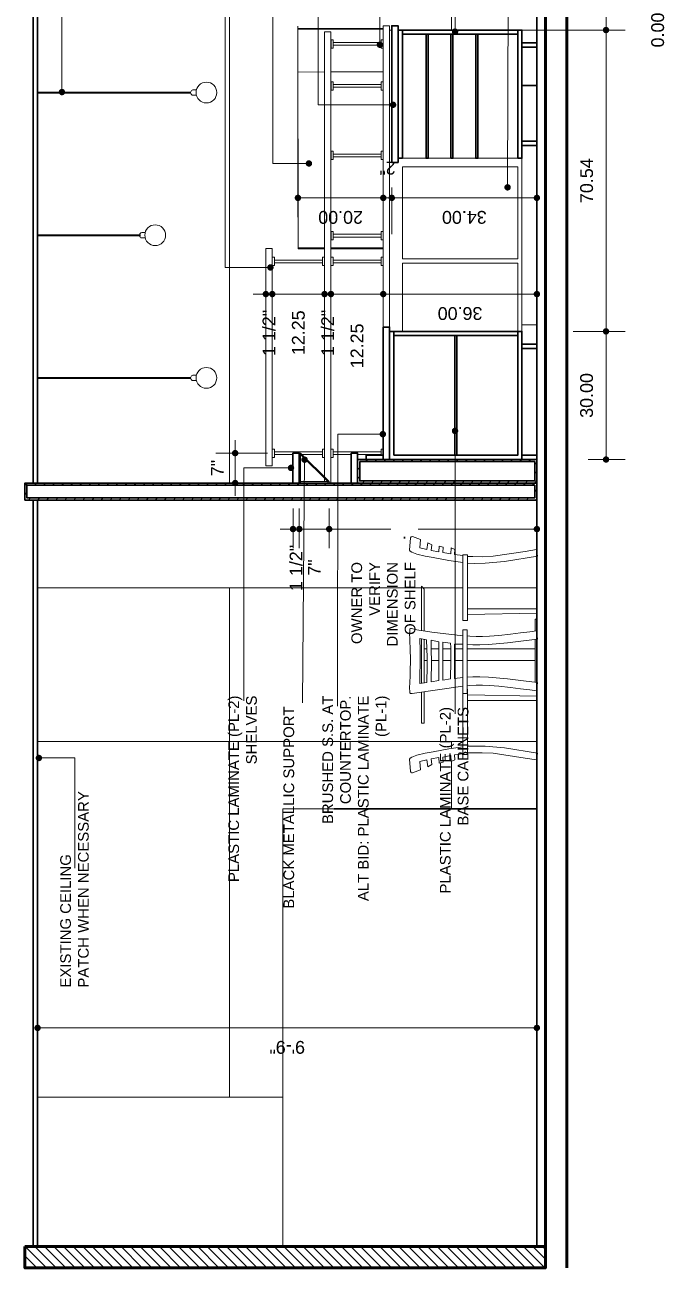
# Model space of a CAD drawing. Extents: x -566 to 72611, y -487 to 32334.
# Drawn here: x 1261.4 to 1411.7, y -10 to 281 of the extents above; entities that cross this region are included whole.
import ezdxf

# ---------------------------------------------------------------- set-up
doc = ezdxf.new("R2010")
doc.units = 0
doc.header["$LTSCALE"] = 0.5
doc.header["$MEASUREMENT"] = 0
doc.layers.get('0').update_dxf_attribs({"color": 20, "linetype": 'CONTINUOUS'})
doc.layers.get('DEFPOINTS').update_dxf_attribs({"linetype": 'CONTINUOUS', "lineweight": 5})
for name, color, linetype, lineweight in [('Annotations', 40, 'CONTINUOUS', 5), ('Framing', 142, 'CONTINUOUS', 35), ('hatch', 253, 'CONTINUOUS', 5), ('viewed', 160, 'CONTINUOUS', 13), ('walls', 191, 'CONTINUOUS', 60)]:
    doc.layers.add(name, color=color, linetype=linetype, lineweight=lineweight)
doc.layers.add('layout', color=7, linetype='CONTINUOUS', lineweight=5, true_color=0xcfcfcf)
doc.styles.get("Standard").update_dxf_attribs({"font": 'arial.ttf'})
doc.dimstyles.new('Arch96', dxfattribs={"dimscale": 96, "dimtxt": 0.03125, "dimasz": 0.015625, "dimexe": 0.046875, "dimexo": 0.0625, "dimgap": 0.03125, "dimtad": 1, "dimtoh": 1, "dimdec": 4, "dimzin": 3, "dimdsep": 46, "dimlunit": 4, "dimtxsty": 'Standard', "dimblk": 'DOT', "dimcen": 0, "dimdle": 0.046875, "dimclrd": 256, "dimclre": 256, "dimclrt": 256, "dimaunit": 1, "dimadec": 3, "dimazin": 2, "dimtfac": 1, "dimtdec": 4, "dimtmove": 2, "dimatfit": 3, "dimldrblk": 'ARO14', "dimfxl": 1, "dimfrac": 2, "dimlwd": -1, "dimlwe": -1, "dimarcsym": 0})
doc.dimstyles.new('Arch96 IN', dxfattribs={"dimscale": 96, "dimtxt": 0.03125, "dimasz": 0.015625, "dimexe": 0.046875, "dimexo": 0.125, "dimgap": 0.03125, "dimtad": 1, "dimtoh": 1, "dimzin": 3, "dimdsep": 46, "dimtxsty": 'Standard', "dimblk": 'DOT', "dimcen": 0, "dimdle": 0.046875, "dimclrd": 256, "dimclre": 256, "dimclrt": 256, "dimaunit": 1, "dimadec": 3, "dimazin": 2, "dimtfac": 1, "dimtmove": 2, "dimatfit": 3, "dimldrblk": 'ARO14', "dimfxl": 1, "dimfrac": 2, "dimlwd": -1, "dimlwe": -1, "dimarcsym": 0})

# ---------------------------------------------------------------- blocks, each defined once
blk = doc.blocks.new('_Dot')
at = {"color": 0, "linetype": 'ByBlock', "lineweight": -2}
blk.add_line((-0.5, 0), (-1, 0), dxfattribs=at)
at = {"color": 0, "linetype": 'ByBlock', "const_width": 0.5}
blk.add_lwpolyline([(-0.25, 0, 1), (0.25, 0, 1)], format="xyb", close=True, dxfattribs=at)
blk = doc.blocks.new('*D17')
at = {"layer": 'Annotations', "transparency": 16777216}
for p, q in [((1264.36, 35.95), (1264.36, 50.7)), ((1381.36, 35.95), (1381.36, 50.7)), ((1265.86, 46.2), (1379.86, 46.2))]:
    blk.add_line(p, q, dxfattribs=at)
at = {"layer": 'DEFPOINTS', "color": 0, "transparency": 16777216}
for p in [(1381.36, 46.2), (1264.36, 29.95, 99), (1381.36, 29.95)]:
    blk.add_point(p, dxfattribs=at)
at = {"layer": 'Annotations', "transparency": 16777216, "xscale": 1.5, "yscale": 1.5, "zscale": 1.5, "rotation": 180}
blk.add_blockref('_Dot', (1264.36, 46.2), dxfattribs=at)
at = {"layer": 'Annotations', "transparency": 16777216, "xscale": 1.5, "yscale": 1.5, "zscale": 1.5}
blk.add_blockref('_Dot', (1381.36, 46.2), dxfattribs=at)
at = {"layer": 'Annotations', "transparency": 16777216, "insert": (1322.86, 41.67), "char_height": 3, "attachment_point": 5, "rotation": 180}
blk.add_mtext('9\'-9"', dxfattribs=at)
blk = doc.blocks.new('ARO14')
blk.add_line((0, 0), (-1.02, 0))
at = {"const_width": 0.0625}
blk.add_lwpolyline([(-0.77, 0.47), (0, 0), (-0.77, -0.47)], dxfattribs=at)
blk = doc.blocks.new('*D56')
at = {"layer": 'Annotations', "transparency": 16777216}
for p, q in [((1381.36, 185.84), (1381.36, 158.47)), ((1332.69, 167.8), (1332.69, 158.47)), ((1334.19, 162.97), (1347.11, 162.97)), ((1379.86, 162.97), (1353.53, 162.97))]:
    blk.add_line(p, q, dxfattribs=at)
at = {"layer": 'DEFPOINTS', "color": 0, "transparency": 16777216}
for p in [(1381.36, 191.84), (1332.69, 173.8), (1381.36, 162.97)]:
    blk.add_point(p, dxfattribs=at)
at = {"layer": 'Annotations', "transparency": 16777216, "xscale": 1.5, "yscale": 1.5, "zscale": 1.5, "rotation": 180}
blk.add_blockref('_Dot', (1332.69, 162.97), dxfattribs=at)
at = {"layer": 'Annotations', "transparency": 16777216, "xscale": 1.5, "yscale": 1.5, "zscale": 1.5}
blk.add_blockref('_Dot', (1381.36, 162.97), dxfattribs=at)
at = {"layer": 'Annotations', "transparency": 16777216, "insert": (1350.32, 159.68), "char_height": 3, "attachment_point": 5, "rotation": 180}
blk.add_mtext('{\\f@Arial Unicode MS|b0|i0|c0|p34;.}', dxfattribs=at)
blk = doc.blocks.new('*D214')
at = {"layer": 'Annotations', "transparency": 16777216}
for p, q in [((1325.37, 280.67), (1325.37, 236)), ((1345.37, 242.72), (1345.37, 245)), ((1343.87, 240.5), (1326.87, 240.5))]:
    blk.add_line(p, q, dxfattribs=at)
at = {"layer": 'DEFPOINTS', "color": 0, "transparency": 16777216}
for p in [(1325.37, 292.67), (1325.37, 240.5), (1345.37, 230.72)]:
    blk.add_point(p, dxfattribs=at)
at = {"layer": 'Annotations', "transparency": 16777216, "xscale": 1.5, "yscale": 1.5, "zscale": 1.5, "rotation": 180}
blk.add_blockref('_Dot', (1325.37, 240.5), dxfattribs=at)
at = {"layer": 'Annotations', "transparency": 16777216, "xscale": 1.5, "yscale": 1.5, "zscale": 1.5}
blk.add_blockref('_Dot', (1345.37, 240.5), dxfattribs=at)
at = {"layer": 'Annotations', "transparency": 16777216, "insert": (1335.37, 235.96), "char_height": 3, "attachment_point": 5, "rotation": 180}
blk.add_mtext('20.00', dxfattribs=at)
blk = doc.blocks.new('*D215')
at = {"layer": 'Annotations', "transparency": 16777216}
for p, q in [((1379.86, 240.5), (1348.86, 240.5)), ((1347.36, 231.99), (1347.36, 236)), ((1381.36, 230.98), (1381.36, 236))]:
    blk.add_line(p, q, dxfattribs=at)
at = {"layer": 'DEFPOINTS', "color": 0, "transparency": 16777216}
for p in [(1347.36, 243.99), (1381.36, 242.98), (1347.36, 240.5)]:
    blk.add_point(p, dxfattribs=at)
at = {"layer": 'Annotations', "transparency": 16777216, "xscale": 1.5, "yscale": 1.5, "zscale": 1.5, "rotation": 180}
blk.add_blockref('_Dot', (1347.36, 240.5), dxfattribs=at)
at = {"layer": 'Annotations', "transparency": 16777216, "xscale": 1.5, "yscale": 1.5, "zscale": 1.5}
blk.add_blockref('_Dot', (1381.36, 240.5), dxfattribs=at)
at = {"layer": 'Annotations', "transparency": 16777216, "insert": (1364.36, 235.96), "char_height": 3, "attachment_point": 5, "rotation": 180}
blk.add_mtext('34.00', dxfattribs=at)
blk = doc.blocks.new('*D216')
at = {"layer": 'Annotations', "transparency": 16777216}
for p, q in [((1347.36, 242.96), (1347.36, 236)), ((1343.86, 240.5), (1342.36, 240.5)), ((1347.36, 240.5), (1345.36, 240.5)), ((1348.86, 240.5), (1350.36, 240.5)), ((1345.36, 237.99), (1345.36, 236))]:
    blk.add_line(p, q, dxfattribs=at)
at = {"layer": 'DEFPOINTS', "color": 0, "transparency": 16777216}
for p in [(1347.36, 248.96), (1345.36, 243.99), (1345.36, 240.5)]:
    blk.add_point(p, dxfattribs=at)
at = {"layer": 'Annotations', "transparency": 16777216, "xscale": 1.5, "yscale": 1.5, "zscale": 1.5}
blk.add_blockref('_Dot', (1345.36, 240.5), dxfattribs=at)
at = {"layer": 'Annotations', "transparency": 16777216, "xscale": 1.5, "yscale": 1.5, "zscale": 1.5, "rotation": 180}
blk.add_blockref('_Dot', (1347.36, 240.5), dxfattribs=at)
at = {"layer": 'Annotations', "transparency": 16777216, "insert": (1346.36, 247.45), "char_height": 3, "attachment_point": 5, "rotation": 180}
blk.add_mtext('2"', dxfattribs=at)
blk = doc.blocks.new('*D217')
at = {"layer": 'Annotations', "transparency": 16777216}
for p, q in [((1389.86, 209.25), (1402.06, 209.25)), ((1397.56, 180.75), (1397.56, 207.75)), ((1393.36, 179.25), (1402.06, 179.25))]:
    blk.add_line(p, q, dxfattribs=at)
at = {"layer": 'DEFPOINTS', "color": 0, "transparency": 16777216}
for p in [(1377.86, 209.25), (1397.56, 209.25), (1381.36, 179.25)]:
    blk.add_point(p, dxfattribs=at)
at = {"layer": 'Annotations', "transparency": 16777216, "xscale": 1.5, "yscale": 1.5, "zscale": 1.5}
for p, rotation in [((1397.56, 209.25), 90), ((1397.56, 179.25), 270)]:
    blk.add_blockref('_Dot', p, dxfattribs=dict(at, rotation=rotation))
at = {"layer": 'Annotations', "transparency": 16777216, "insert": (1393.02, 194.25), "char_height": 3, "attachment_point": 5, "rotation": 90}
blk.add_mtext('30.00', dxfattribs=at)
blk = doc.blocks.new('*D218')
at = {"layer": 'Annotations', "transparency": 16777216}
for p, q in [((1389.86, 279.79), (1402.06, 279.79)), ((1397.56, 210.75), (1397.56, 278.29)), ((1389.86, 209.25), (1402.06, 209.25))]:
    blk.add_line(p, q, dxfattribs=at)
at = {"layer": 'DEFPOINTS', "color": 0, "transparency": 16777216}
for p in [(1377.86, 279.79), (1397.56, 279.79), (1377.86, 209.25)]:
    blk.add_point(p, dxfattribs=at)
at = {"layer": 'Annotations', "transparency": 16777216, "xscale": 1.5, "yscale": 1.5, "zscale": 1.5}
for p, rotation in [((1397.56, 279.79), 90), ((1397.56, 209.25), 270)]:
    blk.add_blockref('_Dot', p, dxfattribs=dict(at, rotation=rotation))
at = {"layer": 'Annotations', "transparency": 16777216, "insert": (1393.03, 244.52), "char_height": 3, "attachment_point": 5, "rotation": 90}
blk.add_mtext('70.54', dxfattribs=at)
blk = doc.blocks.new('*D219')
at = {"layer": 'Annotations', "transparency": 16777216}
for p, q in [((1397.56, 281.29), (1397.56, 282.79)), ((1360.84, 279.79), (1402.06, 279.79)), ((1389.86, 279.79), (1402.06, 279.79)), ((1397.56, 278.29), (1397.56, 276.79))]:
    blk.add_line(p, q, dxfattribs=at)
at = {"layer": 'DEFPOINTS', "color": 0, "transparency": 16777216}
for p in [(1348.84, 279.79), (1377.86, 279.79), (1397.56, 279.79)]:
    blk.add_point(p, dxfattribs=at)
at = {"layer": 'Annotations', "transparency": 16777216, "xscale": 1.5, "yscale": 1.5, "zscale": 1.5}
for rotation in [270, 90]:
    blk.add_blockref('_Dot', (1397.56, 279.79), dxfattribs=dict(at, rotation=rotation))
at = {"layer": 'Annotations', "transparency": 16777216, "insert": (1409.68, 279.79), "char_height": 3, "attachment_point": 5, "rotation": 90}
blk.add_mtext('0.00', dxfattribs=at)
blk = doc.blocks.new('*D221')
at = {"layer": 'Annotations', "transparency": 16777216}
for p, q in [((1325.69, 167.75), (1325.69, 158.47)), ((1332.69, 167.8), (1332.69, 158.47)), ((1324.19, 162.97), (1322.69, 162.97)), ((1332.69, 162.97), (1325.69, 162.97)), ((1334.19, 162.97), (1335.69, 162.97))]:
    blk.add_line(p, q, dxfattribs=at)
at = {"layer": 'DEFPOINTS', "color": 0, "transparency": 16777216}
for p in [(1325.69, 173.75), (1332.69, 173.8), (1325.69, 162.97)]:
    blk.add_point(p, dxfattribs=at)
at = {"layer": 'Annotations', "transparency": 16777216, "xscale": 1.5, "yscale": 1.5, "zscale": 1.5}
blk.add_blockref('_Dot', (1325.69, 162.97), dxfattribs=at)
at = {"layer": 'Annotations', "transparency": 16777216, "xscale": 1.5, "yscale": 1.5, "zscale": 1.5, "rotation": 180}
blk.add_blockref('_Dot', (1332.69, 162.97), dxfattribs=at)
at = {"layer": 'Annotations', "transparency": 16777216, "insert": (1329.19, 153.97), "char_height": 3, "attachment_point": 5, "rotation": 90}
blk.add_mtext('7"', dxfattribs=at)
blk = doc.blocks.new('*D222')
at = {"layer": 'Annotations', "transparency": 16777216}
for p, q in [((1324.21, 167.75), (1324.21, 158.47)), ((1325.69, 167.75), (1325.69, 158.47)), ((1322.71, 162.97), (1321.21, 162.97)), ((1325.69, 162.97), (1324.21, 162.97)), ((1327.19, 162.97), (1328.69, 162.97))]:
    blk.add_line(p, q, dxfattribs=at)
at = {"layer": 'DEFPOINTS', "color": 0, "transparency": 16777216}
for p in [(1324.21, 173.75), (1325.69, 173.75), (1324.21, 162.97)]:
    blk.add_point(p, dxfattribs=at)
at = {"layer": 'Annotations', "transparency": 16777216, "xscale": 1.5, "yscale": 1.5, "zscale": 1.5}
blk.add_blockref('_Dot', (1324.21, 162.97), dxfattribs=at)
at = {"layer": 'Annotations', "transparency": 16777216, "xscale": 1.5, "yscale": 1.5, "zscale": 1.5, "rotation": 180}
blk.add_blockref('_Dot', (1325.69, 162.97), dxfattribs=at)
at = {"layer": 'Annotations', "transparency": 16777216, "insert": (1324.95, 153.87), "char_height": 3, "attachment_point": 5, "rotation": 90}
blk.add_mtext('1 1/2"', dxfattribs=at)
blk = doc.blocks.new('*D223')
at = {"layer": 'Annotations', "transparency": 16777216}
for p, q in [((1345.36, 222.25), (1345.36, 222.48)), ((1381.36, 222.79), (1381.36, 222.48)), ((1346.86, 217.98), (1379.86, 217.98))]:
    blk.add_line(p, q, dxfattribs=at)
at = {"layer": 'DEFPOINTS', "color": 0, "transparency": 16777216}
for p in [(1381.36, 217.98), (1345.36, 210.25), (1381.36, 210.79)]:
    blk.add_point(p, dxfattribs=at)
at = {"layer": 'Annotations', "transparency": 16777216, "xscale": 1.5, "yscale": 1.5, "zscale": 1.5, "rotation": 180}
blk.add_blockref('_Dot', (1345.36, 217.98), dxfattribs=at)
at = {"layer": 'Annotations', "transparency": 16777216, "xscale": 1.5, "yscale": 1.5, "zscale": 1.5}
blk.add_blockref('_Dot', (1381.36, 217.98), dxfattribs=at)
at = {"layer": 'Annotations', "transparency": 16777216, "insert": (1363.36, 213.45), "char_height": 3, "attachment_point": 5, "rotation": 180}
blk.add_mtext('36.00', dxfattribs=at)
blk = doc.blocks.new('*D224')
at = {"layer": 'Annotations', "transparency": 16777216}
for p, q in [((1345.36, 222.25), (1345.36, 222.48)), ((1343.86, 217.98), (1334.6, 217.98)), ((1333.1, 212.65), (1333.1, 213.48))]:
    blk.add_line(p, q, dxfattribs=at)
at = {"layer": 'DEFPOINTS', "color": 0, "transparency": 16777216}
for p in [(1333.1, 224.65, 20), (1333.1, 217.98), (1345.36, 210.25)]:
    blk.add_point(p, dxfattribs=at)
at = {"layer": 'Annotations', "transparency": 16777216, "xscale": 1.5, "yscale": 1.5, "zscale": 1.5, "rotation": 180}
blk.add_blockref('_Dot', (1333.1, 217.98), dxfattribs=at)
at = {"layer": 'Annotations', "transparency": 16777216, "xscale": 1.5, "yscale": 1.5, "zscale": 1.5}
blk.add_blockref('_Dot', (1345.36, 217.98), dxfattribs=at)
at = {"layer": 'Annotations', "transparency": 16777216, "insert": (1339.23, 205.86), "char_height": 3, "attachment_point": 5, "rotation": 90}
blk.add_mtext('12.25', dxfattribs=at)
blk = doc.blocks.new('*D225')
at = {"layer": 'Annotations', "transparency": 16777216}
for p, q in [((1331.61, 218.65), (1331.61, 213.48)), ((1333.1, 218.65), (1333.1, 213.48)), ((1330.11, 217.98), (1328.61, 217.98)), ((1333.1, 217.98), (1331.61, 217.98)), ((1334.6, 217.98), (1336.1, 217.98))]:
    blk.add_line(p, q, dxfattribs=at)
at = {"layer": 'DEFPOINTS', "color": 0, "transparency": 16777216}
for p in [(1331.61, 224.65), (1333.1, 224.65, 20), (1331.61, 217.98)]:
    blk.add_point(p, dxfattribs=at)
at = {"layer": 'Annotations', "transparency": 16777216, "xscale": 1.5, "yscale": 1.5, "zscale": 1.5}
blk.add_blockref('_Dot', (1331.61, 217.98), dxfattribs=at)
at = {"layer": 'Annotations', "transparency": 16777216, "xscale": 1.5, "yscale": 1.5, "zscale": 1.5, "rotation": 180}
blk.add_blockref('_Dot', (1333.1, 217.98), dxfattribs=at)
at = {"layer": 'Annotations', "transparency": 16777216, "insert": (1332.36, 208.88), "char_height": 3, "attachment_point": 5, "rotation": 90}
blk.add_mtext('1 1/2"', dxfattribs=at)
blk = doc.blocks.new('*D226')
at = {"layer": 'Annotations', "transparency": 16777216}
for p, q in [((1319.35, 216.63), (1319.35, 213.48)), ((1330.11, 217.98), (1320.85, 217.98)), ((1331.61, 212.65), (1331.61, 213.48))]:
    blk.add_line(p, q, dxfattribs=at)
at = {"layer": 'DEFPOINTS', "color": 0, "transparency": 16777216}
for p in [(1319.35, 228.63, -20), (1331.61, 224.65), (1319.35, 217.98)]:
    blk.add_point(p, dxfattribs=at)
at = {"layer": 'Annotations', "transparency": 16777216, "xscale": 1.5, "yscale": 1.5, "zscale": 1.5, "rotation": 180}
blk.add_blockref('_Dot', (1319.35, 217.98), dxfattribs=at)
at = {"layer": 'Annotations', "transparency": 16777216, "xscale": 1.5, "yscale": 1.5, "zscale": 1.5}
blk.add_blockref('_Dot', (1331.61, 217.98), dxfattribs=at)
at = {"layer": 'Annotations', "transparency": 16777216, "insert": (1325.48, 208.92), "char_height": 3, "attachment_point": 5, "rotation": 90}
blk.add_mtext('12.25', dxfattribs=at)
blk = doc.blocks.new('*D227')
at = {"layer": 'Annotations', "transparency": 16777216}
for p, q in [((1317.85, 222.63), (1317.85, 213.48)), ((1319.35, 222.63), (1319.35, 213.48)), ((1316.35, 217.98), (1314.85, 217.98)), ((1319.35, 217.98), (1317.85, 217.98)), ((1320.85, 217.98), (1322.35, 217.98))]:
    blk.add_line(p, q, dxfattribs=at)
at = {"layer": 'DEFPOINTS', "color": 0, "transparency": 16777216}
for p in [(1317.85, 228.63, -20), (1319.35, 228.63, -20), (1317.85, 217.98)]:
    blk.add_point(p, dxfattribs=at)
at = {"layer": 'Annotations', "transparency": 16777216, "xscale": 1.5, "yscale": 1.5, "zscale": 1.5}
blk.add_blockref('_Dot', (1317.85, 217.98), dxfattribs=at)
at = {"layer": 'Annotations', "transparency": 16777216, "xscale": 1.5, "yscale": 1.5, "zscale": 1.5, "rotation": 180}
blk.add_blockref('_Dot', (1319.35, 217.98), dxfattribs=at)
at = {"layer": 'Annotations', "transparency": 16777216, "insert": (1318.6, 208.88), "char_height": 3, "attachment_point": 5, "rotation": 90}
blk.add_mtext('1 1/2"', dxfattribs=at)
blk = doc.blocks.new('*D279')
at = {"layer": 'Annotations', "transparency": 16777216}
for p, q in [((1310.66, 182.25), (1310.66, 183.75)), ((1318.21, 180.75), (1306.16, 180.75)), ((1310.66, 180.75), (1310.66, 173.75)), ((1318.21, 173.75), (1306.16, 173.75)), ((1310.66, 172.25), (1310.66, 170.75))]:
    blk.add_line(p, q, dxfattribs=at)
at = {"layer": 'DEFPOINTS', "color": 0, "transparency": 16777216}
for p in [(1324.21, 180.75), (1310.66, 173.75), (1324.21, 173.75)]:
    blk.add_point(p, dxfattribs=at)
at = {"layer": 'Annotations', "transparency": 16777216, "xscale": 1.5, "yscale": 1.5, "zscale": 1.5}
for p, rotation in [((1310.66, 180.75), 270), ((1310.66, 173.75), 90)]:
    blk.add_blockref('_Dot', p, dxfattribs=dict(at, rotation=rotation))
at = {"layer": 'Annotations', "transparency": 16777216, "insert": (1306.5, 177.25), "char_height": 3, "attachment_point": 5, "rotation": 90}
blk.add_mtext('7"', dxfattribs=at)

msp = doc.modelspace()

# ---------------------------------------------------------------- hatches: boundary and pattern name
at = {"layer": 'hatch'}
h = msp.add_hatch(dxfattribs=at)
h.set_pattern_fill('ANSI31', color=256, scale=12, style=0)
h.paths.add_polyline_path([(1381.35509, 179.25), (1339.35509, 179.25), (1339.35509, 173.7514), (1381.35509, 173.7514)])
h.paths.add_polyline_path([(1380.85509, 178.75), (1380.85509, 174.2514), (1339.85509, 174.2514), (1339.85509, 178.75)], flags=16)
h = msp.add_hatch(dxfattribs=at)
h.set_pattern_fill('ANSI31', color=256, scale=12, style=0)
h.paths.add_polyline_path([(1381.35509, 173.7514), (1381.35509, 169.75711), (1261.37223, 169.75711), (1261.37223, 173.7514)])
h.paths.add_polyline_path([(1261.87223, 170.25711), (1261.87223, 173.2514), (1380.85509, 173.2514), (1380.85509, 170.25711)])
h = msp.add_hatch(dxfattribs=at)
h.set_pattern_fill('ANSI31', color=256, scale=0.5, style=0)
h.set_pattern_definition([(315, (-310.678, 213.3685), (1.122532, 1.122532), [])])
h.paths.add_polyline_path([(1261.37223, -5), (1261.37223, -9.98574), (1383.35509, -9.98574), (1383.35509, -4.98003)])

# ---------------------------------------------------------------- linework, layer by layer
for p, q in [((1381.35509, 349.49997), (1381.35509, 275.24283)), ((1381.35509, 169.75711), (1381.35509, 213.36854)), ((1381.35509, 211.49997), (1381.35509, 173.7514)), ((1381.35509, 209.7514), (1381.35509, 173.7514)), ((1381.35509, 173.7514), (1381.35509, 209.7514)), ((1381.35509, 203.40571), (1381.35509, 180.28)), ((1381.35509, 169.75711), (1381.35509, 97.49997)), ((1381.35509, 92.5114), (1381.35509, 169.75711)), ((1333.74937, 97.49997), (1381.35509, 97.49997)), ((1333.86937, 97.49997), (1381.35509, 97.49997)), ((1381.35509, 97.49997), (1333.86937, 97.49997)), ((1381.35509, 97.49997), (1333.86937, 97.49997)), ((1333.86937, 97.49997), (1381.35509, 97.49997)), ((1381.35509, 97.49997), (1333.86937, 97.49997)), ((1288.16652, -4.98003), (1261.37223, -4.98003)), ((1261.37223, -4.98003), (1288.16652, -4.98003)), ((1288.16652, -4.98003), (1261.37223, -4.98003)), ((1261.37223, -4.98003), (1288.16652, -4.98003)), ((1261.37223, -4.98003), (1288.16652, -4.98003)), ((1288.16652, -4.98003), (1261.37223, -4.98003)), ((1288.16652, -4.9286), (1288.16652, -5.03146)), ((1288.16652, -4.98003), (1301.10937, -4.98003)), ((1301.10937, -4.98003), (1288.16652, -4.98003)), ((1288.16652, -4.98003), (1301.10937, -4.98003)), ((1301.10937, -4.98003), (1288.16652, -4.98003)), ((1288.16652, -4.98003), (1301.10937, -4.98003)), ((1301.10937, -4.98003), (1288.16652, -4.98003)), ((1297.33794, -4.9286), (1297.33794, -5.03146)), ((1297.33794, -4.98003), (1299.63509, -4.98003)), ((1299.63509, -4.98003), (1297.33794, -4.98003)), ((1299.63509, -4.98003), (1297.33794, -4.98003)), ((1297.33794, -4.98003), (1299.63509, -4.98003)), ((1297.33794, -4.98003), (1299.63509, -4.98003)), ((1299.63509, -4.98003), (1297.33794, -4.98003)), ((1297.33794, -4.98003), (1301.10937, -4.98003)), ((1301.10937, -4.98003), (1297.33794, -4.98003)), ((1299.63509, -4.9286), (1299.63509, -5.03146)), ((1299.63509, -4.9286), (1299.63509, -5.03146)), ((1299.63509, -4.9286), (1299.63509, -5.03146)), ((1299.63509, -4.98003), (1301.36652, -4.98003)), ((1301.36652, -4.98003), (1299.63509, -4.98003)), ((1301.36652, -4.98003), (1299.63509, -4.98003)), ((1299.63509, -4.98003), (1301.36652, -4.98003)), ((1301.10937, -4.9286), (1301.10937, -5.03146)), ((1301.10937, -4.9286), (1301.10937, -5.03146)), ((1301.10937, -4.9286), (1301.10937, -5.03146)), ((1301.10937, -4.9286), (1301.10937, -5.03146)), ((1301.36652, -4.9286), (1301.36652, -5.03146)), ((1301.36652, -4.9286), (1301.36652, -5.03146)), ((1301.36652, -4.9286), (1301.36652, -5.03146)), ((1321.74937, -4.98003), (1301.36652, -4.98003)), ((1301.36652, -4.98003), (1321.74937, -4.98003)), ((1301.36652, -4.98003), (1321.74937, -4.98003)), ((1321.74937, -4.98003), (1301.36652, -4.98003)), ((1321.74937, -4.98003), (1301.36652, -4.98003)), ((1301.36652, -4.98003), (1321.74937, -4.98003)), ((1321.74937, -4.9286), (1321.74937, -5.03146)), ((1321.74937, -4.9286), (1321.74937, -5.03146)), ((1361.36652, -4.98003), (1321.74937, -4.98003)), ((1321.74937, -4.98003), (1361.36652, -4.98003)), ((1361.36652, -4.98003), (1321.74937, -4.98003)), ((1321.74937, -4.98003), (1361.36652, -4.98003)), ((1361.36652, -4.98003), (1321.74937, -4.98003)), ((1321.74937, -4.98003), (1361.36652, -4.98003)), ((1261.37223, -9.98574), (1288.16652, -9.98574)), ((1261.37223, -9.98574), (1288.16652, -9.98574)), ((1288.16652, -9.98574), (1261.37223, -9.98574)), ((1295.5208, -9.98574), (1261.37223, -9.98574)), ((1288.16652, -9.93432), (1288.16652, -10.03717)), ((1288.16652, -9.93432), (1288.16652, -10.03717)), ((1301.10937, -9.98574), (1288.16652, -9.98574)), ((1288.16652, -9.98574), (1301.10937, -9.98574)), ((1288.16652, -9.98574), (1301.10937, -9.98574)), ((1299.63509, -9.98574), (1295.5208, -9.98574)), ((1301.36652, -9.98574), (1299.63509, -9.98574)), ((1301.36652, -9.93432), (1301.36652, -10.03717)), ((1301.36652, -9.98574), (1321.74937, -9.98574)), ((1321.74937, -9.98574), (1301.36652, -9.98574)), ((1301.36652, -9.98574), (1321.74937, -9.98574)), ((1381.35509, -9.98574), (1301.36652, -9.98574)), ((1321.74937, -9.93432), (1321.74937, -10.03717)), ((1321.74937, -9.98574), (1361.36652, -9.98574)), ((1361.36652, -9.98574), (1321.74937, -9.98574)), ((1321.74937, -9.98574), (1361.36652, -9.98574))]:
    msp.add_line(p, q)
at = {"layer": 'Framing'}
for p, q in [((1263.35509, 349.49997), (1263.35509, 173.7514)), ((1264.35509, 349.49997), (1264.35509, 173.7514)), ((1381.35509, 349.49997), (1381.35509, -4.98036)), ((1349.84374, 249.78732), (1349.84374, 278.78732)), ((1349.84374, 278.78732), (1376.85654, 278.78732)), ((1376.85654, 278.78732), (1376.85654, 249.78732)), ((1377.85654, 266.80788, 50.42839), (1381.35654, 266.80788, 50.42839)), ((1261.37223, 173.7514), (1381.35509, 173.7514)), ((1261.37223, 169.75711), (1261.37223, 173.7514)), ((1263.35509, -5), (1263.35509, 169.75711)), ((1264.35509, -5), (1264.35509, 169.75711))]:
    msp.add_line(p, q, dxfattribs=at)
for points in [[(1347.35509, 248.78732), (1347.35509, 280.78732), (1348.84374, 280.78732), (1348.84374, 248.78732)], [(1349.84374, 278.78732), (1349.84374, 279.78732), (1376.85654, 279.78732), (1376.85654, 278.78732)], [(1377.85654, 252.78732), (1377.85654, 276.78732), (1381.35654, 276.78732), (1381.35654, 252.78732)], [(1377.85654, 253.78732), (1377.85654, 275.78732), (1381.35654, 275.78732), (1381.35654, 253.78732)], [(1345.35509, 179.25), (1345.35509, 210.25), (1346.84374, 210.25), (1346.84374, 179.25)], [(1346.84374, 179.25), (1346.84374, 209.25), (1377.85654, 209.25), (1377.85654, 179.25)], [(1347.85509, 180.25), (1347.85509, 208.25), (1376.85654, 208.25), (1376.85654, 180.25)], [(1377.85654, 179.25), (1377.85654, 206.25), (1381.35654, 206.25), (1381.35654, 179.25)], [(1377.85654, 180.25), (1377.85654, 205.25), (1381.35654, 205.25), (1381.35654, 180.25)], [(1337.85509, 173.7514), (1339.35509, 173.7514), (1339.35509, 180.75), (1337.85509, 180.75)], [(1339.35509, 179.25), (1381.35509, 179.25), (1381.35509, 173.7514), (1339.35509, 173.7514)], [(1339.85509, 178.75), (1380.85509, 178.75), (1380.85509, 174.2514), (1339.85509, 174.2514)], [(1345.35509, 180.25), (1345.35509, 179.25143), (1341.35509, 179.25143), (1341.35509, 180.25)], [(1381.35509, 173.7514), (1381.35509, 169.75711), (1261.37223, 169.75711), (1261.37223, 173.7514)], [(1380.85509, 173.2514), (1380.85509, 170.25711), (1261.87223, 170.25711), (1261.87223, 173.2514)]]:
    msp.add_lwpolyline(points, close=True, dxfattribs=at)
for points in [[(1349.84374, 249.78732), (1348.84374, 249.78732), (1348.84374, 279.78732), (1377.85654, 279.78732), (1377.85654, 249.78732), (1376.85654, 249.78732)], [(1355.8963, 278.78732), (1355.8963, 249.78732), (1355.3963, 249.78732), (1355.3963, 278.78732)], [(1361.69886, 278.78732), (1361.69886, 249.78732), (1361.19886, 249.78732), (1361.19886, 278.78732)], [(1367.52959, 278.78732), (1367.52959, 249.78732), (1367.02959, 249.78732), (1367.02959, 278.78732)], [(1347.85509, 208.25), (1347.85509, 209.25), (1376.85654, 209.25), (1376.85654, 208.25)], [(1362.60014, 208.25), (1362.60014, 180.25), (1362.10014, 180.25), (1362.10014, 208.25)], [(1324.20509, 173.69997), (1324.20509, 173.69997), (1324.20509, 180.75), (1325.69366, 180.75), (1325.69366, 173.7514)]]:
    msp.add_lwpolyline(points, dxfattribs=at)
at = {"layer": 'hatch'}
msp.add_line((1264.35509, 29.94998, 99), (1321.85509, 29.94998, 99), dxfattribs=at)
at = {"layer": 'layout'}
for p, q in [((1309.35509, 343.7914), (1309.35509, 173.74997)), ((1361.35509, 301.13979), (1361.35509, 279.78732)), ((1354.3041, 149.24997, 99), (1264.35509, 149.24997, 99)), ((1309.35509, 149.24997), (1309.35509, 29.94998)), ((1364.00738, 149.24997, 99), (1354.63372, 149.24997, 99)), ((1381.35509, 149.24997, 99), (1365.13885, 149.24997, 99)), ((1364.00738, 113.21137), (1264.35509, 113.21137)), ((1361.35509, 113.21137), (1361.35509, 111.59293)), ((1381.35509, 113.21137), (1365.13885, 113.21137)), ((1361.35509, 108.58861), (1361.35509, 97.49997))]:
    msp.add_line(p, q, dxfattribs=at)
for points in [[(1351.74944, 160.923), (1351.49259, 158.02937), (1351.62973, 157.78936), (1352.04118, 157.58364), (1353.24123, 157.06933), (1355.19559, 156.6236), (1357.02995, 156.29787), (1360.7501, 155.62927), (1364.00738, 155.11497), (1364.00738, 156.76075), (1362.05301, 157.04087), (1362.12159, 158.2008), (1361.26441, 158.57796), (1361.16785, 157.17434), (1359.32902, 157.51676), (1359.37862, 158.71511), (1358.45287, 158.95512), (1358.4029, 157.64329), (1356.57565, 157.97794), (1356.70422, 159.2637), (1355.77847, 159.77801), (1355.60968, 158.15228), (1353.96126, 158.54368), (1354.06412, 160.53233), (1352.17833, 161.21807), (1351.97261, 161.18519), (1351.86041, 161.12766), (1351.80867, 161.01835), (1351.73394, 160.91479)], [(1354.30346, 139.24015), (1354.30413, 149.62903), (1354.94929, 148.88704), (1354.94929, 139.13251)], [(1380.92279, 139.09392), (1380.92279, 141.8528), (1381.35509, 141.8528), (1381.35509, 125.2847), (1381.27748, 125.2847)], [(1354.30265, 126.86904), (1354.30333, 137.26037)], [(1354.94929, 137.15717), (1354.94929, 126.97321)], [(1380.92279, 127.0924), (1380.92279, 137.15844)], [(1355.67561, 132.17699), (1354.94929, 132.1769), (1354.94929, 134.95415), (1355.59232, 134.95423)], [(1356.58923, 134.95436), (1358.35001, 134.95457)], [(1359.31805, 134.95469), (1361.1651, 134.95492)], [(1362.02962, 134.95503), (1363.9984, 134.95528)], [(1364.98431, 134.9554), (1380.92279, 134.95738), (1380.92279, 132.18013), (1364.98431, 132.17814)], [(1358.35001, 132.17732), (1356.64388, 132.17711)], [(1361.18565, 132.17767), (1359.3346, 132.17744)], [(1363.9984, 132.17802), (1362.03452, 132.17778)], [(1364.00738, 124.45572), (1364.00738, 110.19449), (1365.13885, 110.19449), (1365.13885, 125.52083), (1364.98431, 125.52083)], [(1354.94929, 124.90499), (1354.94929, 117.49849), (1354.30205, 117.49765), (1354.30252, 124.81083)], [(1351.74944, 106.20367), (1351.49259, 109.09731), (1351.62973, 109.33732), (1352.04118, 109.54304), (1353.24123, 110.05734), (1355.19559, 110.50308), (1357.02995, 110.8288), (1360.7501, 111.4974), (1364.00738, 112.01171), (1364.00738, 110.36593), (1362.05301, 110.08581), (1362.12159, 108.92587), (1361.26441, 108.54871), (1361.16785, 109.95233), (1359.32902, 109.60991), (1359.37862, 108.41156), (1358.45287, 108.17155), (1358.4029, 109.48339), (1356.57565, 109.14874), (1356.70422, 107.86297), (1355.77847, 107.34866), (1355.60968, 108.9744), (1353.96126, 108.583), (1354.06412, 106.59435), (1352.17833, 105.90861), (1351.97261, 105.94148), (1351.86041, 105.99902), (1351.80867, 106.10832), (1351.73394, 106.21189)]]:
    msp.add_lwpolyline(points, dxfattribs=at)
for points in [[(1381.4938, 156.6236), (1373.7792, 155.38926), (1369.20187, 154.96067), (1366.76749, 154.94353), (1365.13885, 155.0121), (1365.13885, 156.57217), (1366.37319, 156.52074), (1368.56756, 156.50359), (1371.13909, 156.6236), (1378.57939, 157.75507), (1381.28807, 158.16652)], [(1364.00738, 141.60585), (1364.00738, 156.93218), (1365.13885, 156.93218), (1365.13885, 141.60585)], [(1381.45951, 144.28024), (1365.13885, 144.28024), (1365.13885, 142.94389), (1381.45951, 143.25163)], [(1351.56116, 124.59945), (1351.76688, 124.4623), (1352.14404, 124.49659), (1363.9984, 126.22239), (1363.9984, 128.25469), (1362.04192, 127.97885), (1362.02775, 136.01525), (1363.9984, 136.01872), (1363.9984, 137.96156), (1356.7728, 138.82859), (1353.24771, 139.41611), (1351.9824, 139.67297), (1351.74974, 139.66863), (1351.61259, 139.58291), (1351.56116, 139.46291), (1351.56907, 139.31653), (1351.52122, 138.30314), (1351.56104, 137.54606), (1351.69831, 134.23412), (1351.73857, 133.06044), (1351.7326, 131.93689), (1351.69831, 130.01681), (1351.66402, 128.88534), (1351.59545, 126.82811), (1351.52687, 126.00522)], [(1353.92697, 126.80852), (1355.53846, 127.06812), (1355.67561, 130.87399), (1355.67561, 132.93121), (1355.50528, 137.06834), (1353.91981, 137.32164), (1354.02983, 134.43985), (1354.01948, 132.19016), (1353.96126, 128.14816)], [(1356.5849, 127.22307), (1358.35001, 127.4835), (1358.35001, 136.59993), (1356.58422, 136.92566), (1356.58936, 134.90272), (1356.65279, 131.73116), (1356.58198, 127.59286)], [(1363.9984, 139.34705), (1363.9984, 124.45572), (1364.98431, 124.45572), (1364.98431, 139.34705)], [(1381.51838, 137.22819), (1378.20224, 136.83986), (1374.49923, 136.32555), (1370.00762, 135.9141), (1367.98468, 135.84553), (1366.37319, 135.84553), (1365.05907, 135.95037), (1364.98431, 135.98268), (1364.98431, 137.94264), (1365.65316, 137.90276), (1367.09322, 137.83418), (1368.61899, 137.85133), (1370.28192, 137.9199), (1371.3791, 137.98847), (1372.47629, 138.09134), (1375.18497, 138.38278), (1377.55078, 138.69136), (1379.67658, 138.93137), (1381.25379, 139.13709)], [(1359.31004, 127.62514), (1361.09925, 127.87313), (1361.18655, 132.05689), (1361.16155, 135.43417), (1361.12726, 136.18849), (1361.09792, 136.27088), (1359.31004, 136.51666), (1359.32719, 133.17122), (1359.34433, 130.87399)], [(1381.51838, 127.02265), (1378.20224, 127.41099), (1374.49923, 127.9253), (1370.00762, 128.33674), (1367.98468, 128.40532), (1366.37319, 128.40532), (1365.05907, 128.30047), (1364.98431, 128.27596), (1364.98431, 126.30745), (1365.65316, 126.34809), (1367.09322, 126.41666), (1368.61899, 126.39952), (1370.28192, 126.33095), (1371.3791, 126.26237), (1372.47629, 126.15951), (1375.18497, 125.86807), (1377.55078, 125.55949), (1379.67658, 125.31948), (1381.25379, 125.11375)], [(1381.45951, 122.84643), (1365.13885, 122.84643), (1365.13885, 124.18278), (1381.45951, 123.87505)], [(1381.4938, 110.50308), (1373.7792, 111.73741), (1369.20187, 112.166), (1366.76749, 112.18314), (1365.13885, 112.11457), (1365.13885, 110.55451), (1366.37319, 110.60594), (1368.56756, 110.62308), (1371.13909, 110.50308), (1378.57939, 109.3716), (1381.28807, 108.96016)]]:
    msp.add_lwpolyline(points, close=True, dxfattribs=at)
at = {"layer": 'viewed'}
for p, q in [((1325.3633, 280.18668), (1325.39509, 228.54601)), ((1325.3633, 280.18668), (1345.37223, 280.12422)), ((1325.36345, 279.93668), (1345.37145, 279.87423)), ((1345.35509, 280.75426), (1345.36509, 210.25)), ((1345.35509, 280.75426), (1346.85509, 280.75426)), ((1346.85509, 280.75426), (1346.85509, 210.25)), ((1347.35509, 279.78732), (1346.85509, 279.78732)), ((1348.85509, 280.78732), (1347.35509, 280.78732)), ((1331.60612, 175.20152), (1331.60612, 279.36315)), ((1325.36959, 269.95736, 36), (1331.57612, 269.97012, 36)), ((1333.07477, 269.97315, 36), (1345.37223, 269.99818, 36)), ((1300.2204, 265.27013), (1264.35509, 265.27013)), ((1300.2204, 265.03013), (1264.35509, 265.03013)), ((1301.5645, 265.77598), (1300.76981, 265.77598)), ((1301.5645, 264.52428), (1300.76981, 264.52428)), ((1376.85654, 249.78732), (1349.84374, 249.78732)), ((1288.50558, 231.87364), (1264.35509, 231.87364)), ((1288.50558, 231.63364), (1264.35509, 231.63364)), ((1289.5645, 232.37948), (1288.76981, 232.37948)), ((1289.5645, 231.12779), (1288.76981, 231.12779)), ((1317.85436, 177.75426, -20), (1317.85436, 228.62713, -20)), ((1325.39458, 228.79601), (1331.60612, 228.8087)), ((1325.39509, 228.54601), (1331.60612, 228.5587)), ((1333.10477, 228.81173), (1345.40172, 228.83676)), ((1333.10477, 228.56173), (1345.40223, 228.58676)), ((1300.2204, 198.47714), (1264.35509, 198.47714)), ((1300.2204, 198.23714), (1264.35509, 198.23714)), ((1301.5645, 198.98299), (1300.76981, 198.98299)), ((1301.5645, 197.73129), (1300.76981, 197.73129)), ((1332.69366, 174.12854), (1325.98509, 180.7473)), ((1332.36794, 174.12854), (1325.98509, 180.42158)), ((1331.60612, 174.1224), (1331.60612, 174.87964)), ((1331.60612, 173.7514), (1331.60612, 173.79669)), ((1321.85509, 97.49997), (1381.35509, 97.49997)), ((1321.85509, 97.49997), (1321.85509, -5))]:
    msp.add_line(p, q, dxfattribs=at)
for points in [[(1331.60612, 175.20152), (1331.60612, 279.36315), (1333.10477, 279.36315), (1333.10477, 173.7514), (1331.60612, 173.7514), (1331.60612, 173.79669)], [(1350.84374, 278.78732), (1349.84374, 278.78732)], [(1349.84374, 209.25), (1349.84374, 225.25426), (1376.85654, 225.25426), (1376.85654, 209.25)], [(1324.20509, 180.40608), (1319.85016, 180.4094), (1319.85016, 181.06083), (1331.10898, 181.05225), (1331.10898, 180.40083), (1326.33257, 180.40446)], [(1344.86794, 180.25), (1344.86794, 181.69511), (1345.36509, 181.69511), (1345.36509, 179.75797), (1345.35509, 179.75797)], [(1331.60612, 174.1224), (1331.60612, 174.87964)]]:
    msp.add_lwpolyline(points, dxfattribs=at)
for points in [[(1333.619, 275.57588), (1333.619, 277.51302), (1333.12186, 277.51302), (1333.12186, 275.57588)], [(1333.619, 276.8616), (1333.619, 276.21017), (1344.85854, 276.21874), (1344.85854, 276.87017)], [(1344.85854, 275.57588), (1344.85854, 277.51302), (1345.35568, 277.51302), (1345.35568, 275.57588)], [(1381.35509, 276.78732), (1381.35654, 210.78732), (1377.85654, 210.78732), (1377.85509, 276.78732)], [(1381.35654, 252.78732), (1381.35509, 180.28), (1377.85654, 180.25), (1377.85654, 252.78732)], [(1349.84374, 226.25426), (1349.84374, 247.75426), (1376.85654, 247.75426), (1376.85654, 226.25426)], [(1333.62537, 230.68304), (1333.62537, 232.62019), (1333.12822, 232.62019), (1333.12822, 230.68304)], [(1333.62537, 231.96876), (1333.62537, 231.31733), (1344.86491, 231.3259), (1344.86491, 231.97733)], [(1344.86491, 230.68304), (1344.86491, 232.62019), (1345.36205, 232.62019), (1345.36205, 230.68304)], [(1319.85016, 224.65142), (1319.85016, 226.58856), (1319.35301, 226.58856), (1319.35301, 224.65142)], [(1319.85016, 225.93713), (1319.85016, 225.2857), (1331.10898, 225.29427), (1331.10898, 225.9457)], [(1331.10898, 224.65142), (1331.10898, 226.58856), (1331.60612, 226.58856), (1331.60612, 224.65142)], [(1319.85016, 181.69511), (1319.85016, 179.75797), (1319.35301, 179.75797), (1319.35301, 181.69511)], [(1325.98509, 180.75), (1325.98509, 180.42163), (1325.67613, 180.42163), (1325.67613, 180.75)], [(1331.10898, 181.69511), (1331.10898, 179.75797), (1331.60612, 179.75797), (1331.60612, 181.69511)], [(1325.98509, 174.07711), (1325.98509, 180.42158), (1325.98509, 180.42158), (1325.98509, 174.07711)], [(1325.98509, 174.07711), (1325.98509, 173.7514), (1325.69366, 173.7514), (1325.69366, 174.07711)], [(1325.98509, 174.07711), (1325.98509, 173.7514), (1332.36794, 173.80283), (1332.36794, 174.12854)], [(1332.69366, 174.12854), (1332.69366, 173.80283), (1332.36794, 173.80283), (1332.36794, 174.12854)]]:
    msp.add_lwpolyline(points, close=True, dxfattribs=at)
for points, elevation in [([(1333.62537, 265.74436), (1333.62537, 267.68151), (1333.12822, 267.68151), (1333.12822, 265.74436)], -20), ([(1333.62537, 267.03008), (1333.62537, 266.37865), (1344.86491, 266.38722), (1344.86491, 267.03865)], -20), ([(1344.86491, 265.74436), (1344.86491, 267.68151), (1345.36205, 267.68151), (1345.36205, 265.74436)], -20), ([(1333.62537, 249.46477), (1333.62537, 251.40191), (1333.12822, 251.40191), (1333.12822, 249.46477)], -10), ([(1333.62537, 250.75048), (1333.62537, 250.09905), (1344.86491, 250.10763), (1344.86491, 250.75905)], -10), ([(1344.86491, 249.46477), (1344.86491, 251.40191), (1345.36205, 251.40191), (1345.36205, 249.46477)], -10), ([(1319.35301, 177.75426), (1317.85436, 177.75426), (1317.85436, 228.62713), (1319.35301, 228.62713)], -20), ([(1333.60192, 224.65142), (1333.60192, 226.58856), (1333.10477, 226.58856), (1333.10477, 224.65142)], 20), ([(1333.60192, 225.93713), (1333.60192, 225.2857), (1344.84146, 225.29427), (1344.84146, 225.9457)], 20), ([(1344.84146, 224.65142), (1344.84146, 226.58856), (1345.3386, 226.58856), (1345.3386, 224.65142)], 20), ([(1333.60192, 181.69511), (1333.60192, 179.75797), (1333.10477, 179.75797), (1333.10477, 181.69511)], 20)]:
    msp.add_lwpolyline(points, close=True, dxfattribs=dict(at, elevation=elevation))
at = {"layer": 'viewed', "elevation": 20}
msp.add_lwpolyline([(1337.85509, 180.40616), (1333.60192, 180.4094), (1333.60192, 181.06083), (1344.85146, 181.05225), (1344.85146, 180.40083), (1339.35509, 180.40501)], dxfattribs=at)
at = {"layer": 'viewed'}
for centre in [(1303.91891, 265.15013), (1291.91891, 231.75364), (1303.91891, 198.35714)]:
    msp.add_circle(centre, 2.43618, dxfattribs=at)
for centre in [(1300.85157, 265.15013), (1288.85157, 231.75364), (1300.85157, 198.35714)]:
    msp.add_arc(centre, 0.63117, 82.5569624, 277.4430376, dxfattribs=at)
at = {"layer": 'walls'}
for p, q in [((1383.35509, 354.50568), (1383.35509, -9.98574)), ((1388.35509, 354.50568), (1388.35509, -9.98574))]:
    msp.add_line(p, q, dxfattribs=at)
msp.add_lwpolyline([(1261.37223, -5), (1261.37223, -9.98574), (1383.35509, -9.98574), (1383.35509, -4.98003)], close=True, dxfattribs=at)

# ---------------------------------------------------------------- texts
at = {"layer": 'Annotations', "char_height": 2.5, "rotation": 90}
for s, insert, attachment_point in [('{\\f@Arial Unicode MS|b0|i0|c0|p34;OWNER TO \\PVERIFY \\PDIMENSION \\POF SHELF}', (1337.89518, 155.26213, 34), 3), ('PLASTIC LAMINATE (PL-2) SHELVES', (1309.05683, 123.99529, 34), 3), ('{\\f@Arial Unicode MS|b0|i0|c0|p34;BRUSHED S.S. AT COUNTERTOP.\\PALT BID: PLASTIC LAMINATE (PL-1)}', (1331.09358, 123.99529, 34), 3), ('{\\fHelvetica|b0|i0|c0|p2;BLACK METALLIC SUPPORT}', (1321.97655, 121.45912, 34), 3), ('{\\f@Arial Unicode MS|b0|i0|c0|p34;PLASTIC LAMINATE (PL-2) BASE CABINETS}', (1358.64975, 121.32474, 34), 3), ('EXISTING CEILING\\PPATCH WHEN NECESSARY', (1269.66857, 55.63614, 34), 1)]:
    msp.add_mtext_dynamic_manual_height_columns(s, width=49.0944694, gutter_width=12.5, heights=[0], dxfattribs=dict(at, insert=insert, attachment_point=attachment_point))

# ---------------------------------------------------------------- dimensions: what is measured, and where the dimension line sits
at = {"layer": 'Annotations'}
for base, p1, p2, angle, dimstyle, picture, middle in [((1325.36509, 240.49521), (1345.36509, 230.72086), (1325.36509, 292.66554), 180, 'Arch96 IN', '*D214', (1335.36509, 235.96349)), ((1397.5567521687, 279.7873224558), (1377.856540956, 279.7873224558), (1348.8437390319, 279.7873224558), 90, 'Arch96 IN', '*D219', (1409.6836280214, 279.7873224558)), ((1397.55675, 279.78732), (1377.85654, 209.25), (1377.85654, 279.78732), 90, 'Arch96 IN', '*D218', (1393.02503, 244.51866)), ((1347.35509, 240.49521), (1381.35509, 242.97803), (1347.35509, 243.9852), 180, 'Arch96 IN', '*D215', (1364.35509, 235.96247)), ((1317.85436, 217.983064), (1319.353012, 228.627128, -20), (1317.85436, 228.627128, -20), 180, 'Arch96', '*D227', (1318.603686, 208.880745)), ((1319.35301, 217.98306), (1331.60612, 224.65142), (1319.35301, 228.62713, -20), 180, 'Arch96 IN', '*D226', (1325.47957, 208.91963)), ((1331.606121, 217.983064), (1333.104773, 224.651417, 20), (1331.606121, 224.651417), 180, 'Arch96', '*D225', (1332.355447, 208.880745)), ((1333.10477, 217.98306), (1345.35509, 210.25), (1333.10477, 224.65142, 20), 180, 'Arch96 IN', '*D224', (1339.22993, 205.85619)), ((1381.35654, 217.98306), (1345.35509, 210.25), (1381.35654, 210.78732), 180, 'Arch96 IN', '*D223', (1363.35581, 213.45032)), ((1397.55675, 209.25), (1381.35654, 179.25), (1377.85654, 209.25), 90, 'Arch96 IN', '*D217', (1393.02401, 194.25)), ((1324.20509, 162.9716), (1325.69366, 173.7514), (1324.20509, 173.7514), 180, 'Arch96', '*D222', (1324.94937, 153.86929)), ((1325.69366, 162.9716), (1332.69366, 173.80283), (1325.69366, 173.7514), 180, 'Arch96', '*D221', (1329.19366, 153.9716)), ((1381.35509, 46.19986), (1264.35509, 29.94998, 99), (1381.35509, 29.94998), 180, 'Arch96', '*D17', (1322.85509, 41.66814))]:
    dim = msp.add_linear_dim(base=base, p1=p1, p2=p2, angle=angle, dimstyle=dimstyle, dxfattribs=at)
    dim.commit()
    dim.dimension.update_dxf_attribs({"geometry": picture, "text_midpoint": middle})
for base, p1, p2, angle, picture, middle in [((1345.35509, 240.49521), (1347.35509, 248.95936), (1345.35509, 243.9852), 180, '*D216', (1346.35509, 247.45323)), ((1310.65842, 173.7514), (1324.20509, 180.75), (1324.20509, 173.7514), 270, '*D279', (1306.50136, 177.2507))]:
    dim = msp.add_linear_dim(base=base, p1=p1, p2=p2, angle=angle, dimstyle='Arch96', dxfattribs=at)
    dim.commit()
    dim.dimension.update_dxf_attribs({"geometry": picture, "text_midpoint": middle, "dimtype": 160})
dim = msp.add_linear_dim(base=(1381.35509, 162.9716), p1=(1332.69366, 173.80283), p2=(1381.35509, 191.84286), angle=180, text='{\\f@Arial Unicode MS|b0|i0|c0|p34;.}', dimstyle='Arch96', dxfattribs=at)
dim.commit()
dim.dimension.update_dxf_attribs({"geometry": '*D56', "text_midpoint": (1350.32295, 159.68444), "dimtype": 160})

# ---------------------------------------------------------------- leaders
for points in [[(1270.06084, 265.27013), (1270.06084, 391.9432)], [(1327.94911, 248.54984), (1319.5207, 248.54984), (1319.5207, 293.44097)], [(1347.65674, 262.28671), (1330.10547, 262.28671), (1330.10547, 293.44097)], [(1318.91081, 224.21191), (1308.33452, 224.21191), (1308.32452, 289.98811)], [(1344.56344, 276.34674), (1344.56344, 289.52134)], [(1362.17897, 279.4122), (1362.17897, 289.52134)], [(1374.48719, 242.96885), (1374.59923, 287.03964)], [(1362.17897, 185.94889), (1362.17897, 119.70212)], [(1345.25604, 185.18172), (1334.67974, 185.18172), (1334.66974, 121.53673)], [(1323.73797, 177.29654), (1312.66167, 177.29654), (1312.65167, 122.76849)], [(1326.92265, 179.21), (1326.42265, 122.30658)], [(1264.6645, 109.38359), (1273.06291, 109.38359), (1273.06291, 83.55702)]]:
    msp.add_leader(points, dimstyle='Arch96', override={"dimtad": 0, "dimldrblk": 'Dot'}, dxfattribs=at)

doc.saveas('drawing.dxf')
